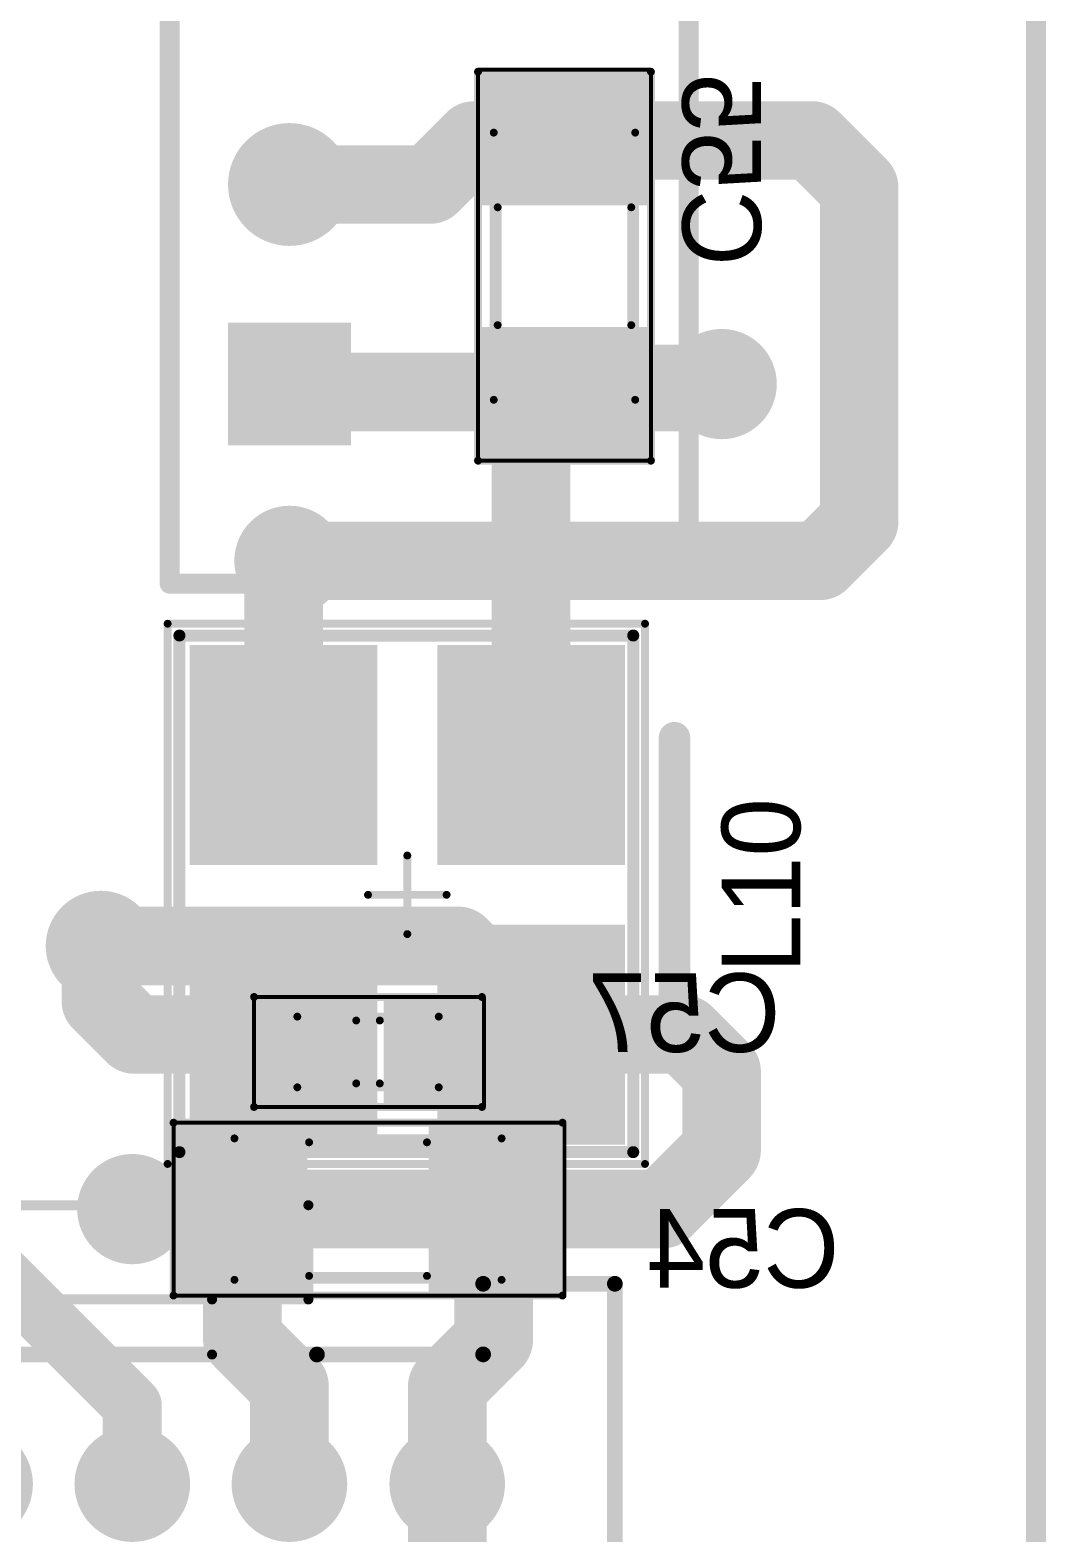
# Model space of a CAD drawing. Header units: millimetres. Extents: x 25 to 183, y 185 to 406.
# Drawn here: x 169.6 to 182.53, y 195.78 to 214.91 of the extents above; entities that cross this region are included whole.
import ezdxf

# ---------------------------------------------------------------- set-up
doc = ezdxf.new("R2010")
doc.units = ezdxf.units.MM
for name, color, linetype in [('BottomLayer', 5, 'Continuous'), ('BottomOverlay', 54, 'Continuous'), ('BottomPaste', 16, 'Continuous'), ('BottomSolder', 6, 'Continuous'), ('Mechanical1', 6, 'Continuous'), ('Mechanical13', 56, 'Continuous'), ('Mechanical15', 56, 'Continuous'), ('MultiLayer', 9, 'Continuous'), ('PadHoleLayer', 156, 'Continuous'), ('TopLayer', 1, 'Continuous'), ('TopOverlay', 2, 'Continuous'), ('TopPaste', 8, 'Continuous'), ('TopSolder', 216, 'Continuous'), ('ViaHoleLayer', 16, 'Continuous')]:
    doc.layers.add(name, color=color, linetype=linetype)

# ---------------------------------------------------------------- blocks, each defined once
blk = doc.blocks.new('SMD_C_1206_B_1901')
at = {"layer": 'BottomLayer'}
for points in [[(-2.32499916, 0.9499981), (-2.32499916, -0.9499981), (-0.8749995199999999, 0.9499981), (-0.8749995199999999, -0.9499981)], [(0.8750020599999999, 0.9499981), (0.8750020599999999, -0.9499981), (2.3250017, 0.9499981), (2.3250017, -0.9499981)]]:
    blk.add_solid(points, dxfattribs=at)
at = {"layer": 'BottomOverlay', "const_width": 0.0999998}
for points in [[(2.47499886, 1.10000034), (-2.47499886, 1.10000034)], [(-2.47499886, 1.10000034), (-2.47499886, -1.10000034)], [(2.47499886, 1.10000034), (2.47499886, -1.10000034)], [(0.75000104, 0.8499983), (-0.7499985, 0.8499983)], [(0.75000104, -0.85000084), (-0.7499985, -0.85000084)], [(2.47499886, -1.10000034), (-2.47499886, -1.10000034)]]:
    blk.add_lwpolyline(points, dxfattribs=at)
at = {"layer": 'BottomOverlay', "const_width": 0.0499999}
for points in [[(-2.49999754, 1.10000034, 1), (-2.45000018, 1.10000034, 1)], [(-2.49999754, 1.10000034, 1), (-2.45000018, 1.10000034, 1)], [(2.45000018, 1.10000034, 1), (2.49999754, 1.10000034, 1)], [(2.45000018, 1.10000034, 1), (2.49999754, 1.10000034, 1)], [(-0.77499718, 0.8499983, 1), (-0.72499982, 0.8499983, 1)], [(0.72500236, 0.8499983, 1), (0.77499972, 0.8499983, 1)], [(-0.77499718, -0.85000084, 1), (-0.72499982, -0.85000084, 1)], [(0.72500236, -0.85000084, 1), (0.77499972, -0.85000084, 1)], [(-2.49999754, -1.10000034, 1), (-2.45000018, -1.10000034, 1)], [(-2.49999754, -1.10000034, 1), (-2.45000018, -1.10000034, 1)], [(2.45000018, -1.10000034, 1), (2.49999754, -1.10000034, 1)], [(2.45000018, -1.10000034, 1), (2.49999754, -1.10000034, 1)]]:
    blk.add_lwpolyline(points, format="xyb", close=True, dxfattribs=at)
at = {"layer": 'BottomPaste'}
for points in [[(-2.32499916, 0.9499981), (-2.32499916, -0.9499981), (-0.8749995199999999, 0.9499981), (-0.8749995199999999, -0.9499981)], [(0.8750020599999999, 0.9499981), (0.8750020599999999, -0.9499981), (2.3250017, 0.9499981), (2.3250017, -0.9499981)]]:
    blk.add_solid(points, dxfattribs=at)
at = {"layer": 'BottomSolder'}
for points in [[(-2.42659916, 1.0515981), (-2.42659916, -1.0515981), (-0.77339952, 1.0515981), (-0.77339952, -1.0515981)], [(0.77340206, 1.0515981), (0.77340206, -1.0515981), (2.4266017, 1.0515981), (2.4266017, -1.0515981)]]:
    blk.add_solid(points, dxfattribs=at)
at = {"layer": 'Mechanical13', "const_width": 0.0999998}
for points in [[(1.70000168, 0.8999982), (-1.69999914, 0.8999982)], [(-1.69999914, 0.8999982), (-1.69999914, -0.90000074)], [(1.70000168, 0.8999982), (1.70000168, -0.90000074)], [(1.70000168, -0.90000074), (-1.69999914, -0.90000074)]]:
    blk.add_lwpolyline(points, dxfattribs=at)
at = {"layer": 'Mechanical13', "const_width": 0.0499999}
for points in [[(-1.72499782, 0.8999982, 1), (-1.67500046, 0.8999982, 1)], [(-1.72499782, 0.8999982, 1), (-1.67500046, 0.8999982, 1)], [(1.675003, 0.8999982, 1), (1.72500036, 0.8999982, 1)], [(1.675003, 0.8999982, 1), (1.72500036, 0.8999982, 1)], [(-1.72499782, -0.90000074, 1), (-1.67500046, -0.90000074, 1)], [(-1.72499782, -0.90000074, 1), (-1.67500046, -0.90000074, 1)], [(1.675003, -0.90000074, 1), (1.72500036, -0.90000074, 1)], [(1.675003, -0.90000074, 1), (1.72500036, -0.90000074, 1)]]:
    blk.add_lwpolyline(points, format="xyb", close=True, dxfattribs=at)
at = {"layer": 'Mechanical15', "const_width": 0.0499999}
for points in [[(2.47499886, 1.10000034), (-2.50000008, 1.10000034)], [(-2.50000008, 1.10000034), (-2.50000008, -1.10000034)], [(2.47499886, 1.10000034), (2.47499886, -1.10000034)], [(2.47499886, -1.10000034), (-2.50000008, -1.10000034)]]:
    blk.add_lwpolyline(points, dxfattribs=at)
at = {"layer": 'Mechanical15', "const_width": 0.02499868}
for points in [[(-2.51249942, 1.10000034, 1), (-2.48750074, 1.10000034, 1)], [(-2.51249942, 1.10000034, 1), (-2.48750074, 1.10000034, 1)], [(2.46249952, 1.10000034, 1), (2.4874982, 1.10000034, 1)], [(2.46249952, 1.10000034, 1), (2.4874982, 1.10000034, 1)], [(-2.51249942, -1.10000034, 1), (-2.48750074, -1.10000034, 1)], [(-2.51249942, -1.10000034, 1), (-2.48750074, -1.10000034, 1)], [(2.46249952, -1.10000034, 1), (2.4874982, -1.10000034, 1)], [(2.46249952, -1.10000034, 1), (2.4874982, -1.10000034, 1)]]:
    blk.add_lwpolyline(points, format="xyb", close=True, dxfattribs=at)
blk = doc.blocks.new('SMD_C_1206_B_1902')
at = {"layer": 'BottomLayer'}
for points in [[(-2.32499916, 0.9499981), (-2.32499916, -0.9499981), (-0.8749995199999999, 0.9499981), (-0.8749995199999999, -0.9499981)], [(0.8750020599999999, 0.9499981), (0.8750020599999999, -0.9499981), (2.3250017, 0.9499981), (2.3250017, -0.9499981)]]:
    blk.add_solid(points, dxfattribs=at)
at = {"layer": 'BottomOverlay', "const_width": 0.0999998}
for points in [[(2.47499886, 1.10000034), (-2.47499886, 1.10000034)], [(-2.47499886, -1.10000034), (-2.47499886, 1.10000034)], [(2.47499886, -1.10000034), (2.47499886, 1.10000034)], [(0.75000104, 0.8499983), (-0.7499985, 0.8499983)], [(0.75000104, -0.85000084), (-0.7499985, -0.85000084)], [(2.47499886, -1.10000034), (-2.47499886, -1.10000034)]]:
    blk.add_lwpolyline(points, dxfattribs=at)
at = {"layer": 'BottomOverlay', "const_width": 0.0499999}
for points in [[(-2.49999754, 1.10000034, 1), (-2.45000018, 1.10000034, 1)], [(-2.49999754, 1.10000034, 1), (-2.45000018, 1.10000034, 1)], [(2.45000018, 1.10000034, 1), (2.49999754, 1.10000034, 1)], [(2.45000018, 1.10000034, 1), (2.49999754, 1.10000034, 1)], [(-0.77499718, 0.8499983, 1), (-0.72499982, 0.8499983, 1)], [(0.72500236, 0.8499983, 1), (0.77499972, 0.8499983, 1)], [(-0.77499718, -0.85000084, 1), (-0.72499982, -0.85000084, 1)], [(0.72500236, -0.85000084, 1), (0.77499972, -0.85000084, 1)], [(-2.49999754, -1.10000034, 1), (-2.45000018, -1.10000034, 1)], [(-2.49999754, -1.10000034, 1), (-2.45000018, -1.10000034, 1)], [(2.45000018, -1.10000034, 1), (2.49999754, -1.10000034, 1)], [(2.45000018, -1.10000034, 1), (2.49999754, -1.10000034, 1)]]:
    blk.add_lwpolyline(points, format="xyb", close=True, dxfattribs=at)
at = {"layer": 'BottomPaste'}
for points in [[(-2.32499916, 0.9499981), (-2.32499916, -0.9499981), (-0.8749995199999999, 0.9499981), (-0.8749995199999999, -0.9499981)], [(0.8750020599999999, 0.9499981), (0.8750020599999999, -0.9499981), (2.3250017, 0.9499981), (2.3250017, -0.9499981)]]:
    blk.add_solid(points, dxfattribs=at)
at = {"layer": 'BottomSolder'}
for points in [[(-2.42659916, 1.0515981), (-2.42659916, -1.0515981), (-0.77339952, 1.0515981), (-0.77339952, -1.0515981)], [(0.77340206, 1.0515981), (0.77340206, -1.0515981), (2.4266017, 1.0515981), (2.4266017, -1.0515981)]]:
    blk.add_solid(points, dxfattribs=at)
at = {"layer": 'Mechanical13', "const_width": 0.0999998}
for points in [[(1.70000168, 0.8999982), (-1.69999914, 0.8999982)], [(-1.69999914, -0.90000074), (-1.69999914, 0.8999982)], [(1.70000168, -0.90000074), (1.70000168, 0.8999982)], [(1.70000168, -0.90000074), (-1.69999914, -0.90000074)]]:
    blk.add_lwpolyline(points, dxfattribs=at)
at = {"layer": 'Mechanical13', "const_width": 0.0499999}
for points in [[(-1.72499782, 0.8999982, 1), (-1.67500046, 0.8999982, 1)], [(-1.72499782, 0.8999982, 1), (-1.67500046, 0.8999982, 1)], [(1.675003, 0.8999982, 1), (1.72500036, 0.8999982, 1)], [(1.675003, 0.8999982, 1), (1.72500036, 0.8999982, 1)], [(-1.72499782, -0.90000074, 1), (-1.67500046, -0.90000074, 1)], [(-1.72499782, -0.90000074, 1), (-1.67500046, -0.90000074, 1)], [(1.675003, -0.90000074, 1), (1.72500036, -0.90000074, 1)], [(1.675003, -0.90000074, 1), (1.72500036, -0.90000074, 1)]]:
    blk.add_lwpolyline(points, format="xyb", close=True, dxfattribs=at)
at = {"layer": 'Mechanical15', "const_width": 0.0499999}
for points in [[(2.47499886, 1.10000034), (-2.50000008, 1.10000034)], [(-2.50000008, -1.10000034), (-2.50000008, 1.10000034)], [(2.47499886, -1.10000034), (2.47499886, 1.10000034)], [(2.47499886, -1.10000034), (-2.50000008, -1.10000034)]]:
    blk.add_lwpolyline(points, dxfattribs=at)
at = {"layer": 'Mechanical15', "const_width": 0.02499868}
for points in [[(-2.51249942, 1.10000034, 1), (-2.48750074, 1.10000034, 1)], [(-2.51249942, 1.10000034, 1), (-2.48750074, 1.10000034, 1)], [(2.46249952, 1.10000034, 1), (2.4874982, 1.10000034, 1)], [(2.46249952, 1.10000034, 1), (2.4874982, 1.10000034, 1)], [(-2.51249942, -1.10000034, 1), (-2.48750074, -1.10000034, 1)], [(-2.51249942, -1.10000034, 1), (-2.48750074, -1.10000034, 1)], [(2.46249952, -1.10000034, 1), (2.4874982, -1.10000034, 1)], [(2.46249952, -1.10000034, 1), (2.4874982, -1.10000034, 1)]]:
    blk.add_lwpolyline(points, format="xyb", close=True, dxfattribs=at)
blk = doc.blocks.new('SMD_C_0603_B_1904')
at = {"layer": 'BottomLayer'}
for points in [[(-1.29999994, 0.5499989), (-1.29999994, -0.5499989), (-0.30000194, 0.5499989), (-0.30000194, -0.5499989)], [(0.2999994, 0.5499989), (0.2999994, -0.5499989), (1.2999974, 0.5499989), (1.2999974, -0.5499989)]]:
    blk.add_solid(points, dxfattribs=at)
at = {"layer": 'BottomOverlay', "const_width": 0.0999998}
for points in [[(1.44999964, 0.7000011399999999), (-1.44999964, 0.7000011399999999)], [(-1.44999964, 0.7000011399999999), (-1.44999964, -0.7000011399999999)], [(1.44999964, 0.7000011399999999), (1.44999964, -0.7000011399999999)], [(0.1499997, 0.40000174), (-0.1499997, 0.40000174)], [(0.1499997, -0.3999992), (-0.1499997, -0.3999992)], [(1.44999964, -0.7000011399999999), (-1.44999964, -0.7000011399999999)]]:
    blk.add_lwpolyline(points, dxfattribs=at)
at = {"layer": 'BottomOverlay', "const_width": 0.0499999}
for points in [[(-1.47499832, 0.7000011399999999, 1), (-1.42500096, 0.7000011399999999, 1)], [(-1.47499832, 0.7000011399999999, 1), (-1.42500096, 0.7000011399999999, 1)], [(1.42500096, 0.7000011399999999, 1), (1.47499832, 0.7000011399999999, 1)], [(1.42500096, 0.7000011399999999, 1), (1.47499832, 0.7000011399999999, 1)], [(-0.17499838, 0.40000174, 1), (-0.12500102, 0.40000174, 1)], [(0.12500102, 0.40000174, 1), (0.17499838, 0.40000174, 1)], [(-0.17499838, -0.3999992, 1), (-0.12500102, -0.3999992, 1)], [(0.12500102, -0.3999992, 1), (0.17499838, -0.3999992, 1)], [(-1.47499832, -0.7000011399999999, 1), (-1.42500096, -0.7000011399999999, 1)], [(-1.47499832, -0.7000011399999999, 1), (-1.42500096, -0.7000011399999999, 1)], [(1.42500096, -0.7000011399999999, 1), (1.47499832, -0.7000011399999999, 1)], [(1.42500096, -0.7000011399999999, 1), (1.47499832, -0.7000011399999999, 1)]]:
    blk.add_lwpolyline(points, format="xyb", close=True, dxfattribs=at)
at = {"layer": 'BottomPaste'}
for points in [[(-1.29999994, 0.5499989), (-1.29999994, -0.5499989), (-0.30000194, 0.5499989), (-0.30000194, -0.5499989)], [(0.2999994, 0.5499989), (0.2999994, -0.5499989), (1.2999974, 0.5499989), (1.2999974, -0.5499989)]]:
    blk.add_solid(points, dxfattribs=at)
at = {"layer": 'BottomSolder'}
for points in [[(-1.40159994, 0.6515989), (-1.40159994, -0.6515989), (-0.19840194, 0.6515989), (-0.19840194, -0.6515989)], [(0.1983994, 0.6515989), (0.1983994, -0.6515989), (1.4015974, 0.6515989), (1.4015974, -0.6515989)]]:
    blk.add_solid(points, dxfattribs=at)
at = {"layer": 'Mechanical13', "const_width": 0.0999998}
for points in [[(0.8999982, 0.45000164), (-0.90000074, 0.45000164)], [(-0.90000074, 0.45000164), (-0.90000074, -0.4499991)], [(0.8999982, 0.45000164), (0.8999982, -0.4499991)], [(0.8999982, -0.4499991), (-0.90000074, -0.4499991)]]:
    blk.add_lwpolyline(points, dxfattribs=at)
at = {"layer": 'Mechanical13', "const_width": 0.0499999}
for points in [[(-0.9249994199999999, 0.45000164, 1), (-0.8750020599999999, 0.45000164, 1)], [(-0.9249994199999999, 0.45000164, 1), (-0.8750020599999999, 0.45000164, 1)], [(0.8749995199999999, 0.45000164, 1), (0.9249968799999999, 0.45000164, 1)], [(0.8749995199999999, 0.45000164, 1), (0.9249968799999999, 0.45000164, 1)], [(-0.9249994199999999, -0.4499991, 1), (-0.8750020599999999, -0.4499991, 1)], [(-0.9249994199999999, -0.4499991, 1), (-0.8750020599999999, -0.4499991, 1)], [(0.8749995199999999, -0.4499991, 1), (0.9249968799999999, -0.4499991, 1)], [(0.8749995199999999, -0.4499991, 1), (0.9249968799999999, -0.4499991, 1)]]:
    blk.add_lwpolyline(points, format="xyb", close=True, dxfattribs=at)
at = {"layer": 'Mechanical15', "const_width": 0.0499999}
for points in [[(1.44999964, 0.7000011399999999), (-1.47500086, 0.7000011399999999)], [(-1.47500086, 0.7000011399999999), (-1.47500086, -0.7000011399999999)], [(1.44999964, 0.7000011399999999), (1.44999964, -0.7000011399999999)], [(1.44999964, -0.7000011399999999), (-1.47500086, -0.7000011399999999)]]:
    blk.add_lwpolyline(points, dxfattribs=at)
at = {"layer": 'Mechanical15', "const_width": 0.02499868}
for points in [[(-1.4875002, 0.7000011399999999, 1), (-1.46250152, 0.7000011399999999, 1)], [(-1.4875002, 0.7000011399999999, 1), (-1.46250152, 0.7000011399999999, 1)], [(1.4375003, 0.7000011399999999, 1), (1.46249898, 0.7000011399999999, 1)], [(1.4375003, 0.7000011399999999, 1), (1.46249898, 0.7000011399999999, 1)], [(-1.4875002, -0.7000011399999999, 1), (-1.46250152, -0.7000011399999999, 1)], [(-1.4875002, -0.7000011399999999, 1), (-1.46250152, -0.7000011399999999, 1)], [(1.4375003, -0.7000011399999999, 1), (1.46249898, -0.7000011399999999, 1)], [(1.4375003, -0.7000011399999999, 1), (1.46249898, -0.7000011399999999, 1)]]:
    blk.add_lwpolyline(points, format="xyb", close=True, dxfattribs=at)
blk = doc.blocks.new('SIP7_1913')
at = {"layer": 'BottomLayer', "const_width": 0.67999864}
blk.add_lwpolyline([(2.20000068, 0, 1), (2.87999932, 0, 1)], format="xyb", close=True, dxfattribs=at)
at = {"layer": 'BottomLayer'}
blk.add_solid([(-0.67999864, -0.67999864), (0.67999864, -0.67999864), (-0.67999864, 0.67999864), (0.67999864, 0.67999864)], dxfattribs=at)
at = {"layer": 'BottomSolder', "const_width": 0.78159864}
blk.add_lwpolyline([(2.14920068, 0, 1), (2.93079932, 0, 1)], format="xyb", close=True, dxfattribs=at)
at = {"layer": 'BottomSolder'}
blk.add_solid([(-0.78159864, -0.78159864), (0.78159864, -0.78159864), (-0.78159864, 0.78159864), (0.78159864, 0.78159864)], dxfattribs=at)
at = {"layer": 'MultiLayer', "const_width": 0.67999864}
blk.add_lwpolyline([(2.20000068, 0, 1), (2.87999932, 0, 1)], format="xyb", close=True, dxfattribs=at)
at = {"layer": 'MultiLayer'}
blk.add_solid([(-0.67999864, -0.67999864), (0.67999864, -0.67999864), (-0.67999864, 0.67999864), (0.67999864, 0.67999864)], dxfattribs=at)
at = {"layer": 'PadHoleLayer', "const_width": 0.3999992}
for points in [[(-0.1999996, 0, 1), (0.1999996, 0, 1)], [(2.3400004, 0, 1), (2.7399996, 0, 1)]]:
    blk.add_lwpolyline(points, format="xyb", close=True, dxfattribs=at)
at = {"layer": 'TopLayer', "const_width": 0.67999864}
blk.add_lwpolyline([(2.20000068, 0, 1), (2.87999932, 0, 1)], format="xyb", close=True, dxfattribs=at)
at = {"layer": 'TopLayer'}
blk.add_solid([(-0.67999864, -0.67999864), (0.67999864, -0.67999864), (-0.67999864, 0.67999864), (0.67999864, 0.67999864)], dxfattribs=at)
at = {"layer": 'TopOverlay', "const_width": 0.254}
for points in [[(-2.54, 1.524), (-2.54, -5.08)], [(-2.54, 1.524), (17.526, 1.524)], [(-2.54, -5.08), (16.002, -5.08)]]:
    blk.add_lwpolyline(points, dxfattribs=at)
at = {"layer": 'TopOverlay', "const_width": 0.127}
for points in [[(-2.6035, 1.524, 1), (-2.4765, 1.524, 1)], [(-2.6035, 1.524, 1), (-2.4765, 1.524, 1)], [(-2.6035, -5.08, 1), (-2.4765, -5.08, 1)], [(-2.6035, -5.08, 1), (-2.4765, -5.08, 1)]]:
    blk.add_lwpolyline(points, format="xyb", close=True, dxfattribs=at)
at = {"layer": 'TopSolder', "const_width": 0.78159864}
blk.add_lwpolyline([(2.14920068, 0, 1), (2.93079932, 0, 1)], format="xyb", close=True, dxfattribs=at)
at = {"layer": 'TopSolder'}
blk.add_solid([(-0.78159864, -0.78159864), (0.78159864, -0.78159864), (-0.78159864, 0.78159864), (0.78159864, 0.78159864)], dxfattribs=at)
blk = doc.blocks.new('DLW5BS_AH__1918')
at = {"layer": 'Mechanical15', "const_width": 0.0999998}
for points in [[(-3.4249995, 3.04999898), (-3.4249995, -3.0250003)], [(-3.4249995, 3.04999898), (3.45000072, 3.04999898)], [(3.45000072, 3.04999898), (3.45000072, -3.0250003)], [(0, 0.499999), (0, -0.50000154)], [(-0.50000154, 0), (0.499999, 0)], [(-3.4249995, -3.0250003), (3.45000072, -3.0250003)]]:
    blk.add_lwpolyline(points, dxfattribs=at)
at = {"layer": 'Mechanical15', "const_width": 0.0499999}
for points in [[(-3.44999818, 3.04999898, 1), (-3.40000082, 3.04999898, 1)], [(-3.44999818, 3.04999898, 1), (-3.40000082, 3.04999898, 1)], [(3.42500204, 3.04999898, 1), (3.4749994, 3.04999898, 1)], [(3.42500204, 3.04999898, 1), (3.4749994, 3.04999898, 1)], [(-0.02499868, 0.499999, 1), (0.02499868, 0.499999, 1)], [(-0.52500022, 0, 1), (-0.47500286, 0, 1)], [(0.47500032, 0, 1), (0.52499768, 0, 1)], [(-0.02499868, -0.50000154, 1), (0.02499868, -0.50000154, 1)], [(-3.44999818, -3.0250003, 1), (-3.40000082, -3.0250003, 1)], [(-3.44999818, -3.0250003, 1), (-3.40000082, -3.0250003, 1)], [(3.42500204, -3.0250003, 1), (3.4749994, -3.0250003, 1)], [(3.42500204, -3.0250003, 1), (3.4749994, -3.0250003, 1)]]:
    blk.add_lwpolyline(points, format="xyb", close=True, dxfattribs=at)
at = {"layer": 'TopLayer'}
for points in [[(-3.0764988, 0.4826), (-0.4795012, 0.4826), (-3.0764988, 2.667), (-0.4795012, 2.667)], [(0.4795012, 0.4826), (3.0764988, 0.4826), (0.4795012, 2.667), (3.0764988, 2.667)], [(-3.0764988, -2.667), (-0.4795012, -2.667), (-3.0764988, -0.4826), (-0.4795012, -0.4826)], [(0.4795012, -2.667), (3.0764988, -2.667), (0.4795012, -0.4826), (3.0764988, -0.4826)]]:
    blk.add_solid(points, dxfattribs=at)
at = {"layer": 'TopOverlay'}
for points, const_width in [([(-3.2749998, 2.89999928), (3.30000102, 2.89999928)], 0.1524), ([(-3.2749998, 2.89999928), (-3.2749998, -2.8750006)], 0.1524), ([(3.30000102, 2.89999928), (3.30000102, -2.8750006)], 0.1524), ([(-3.2749998, -2.8750006), (3.30000102, -2.8750006)], 0.1524), ([(-2.00000108, -3.40000082), (2.00000108, -3.40000082)], 0.3999992)]:
    blk.add_lwpolyline(points, dxfattribs=dict(at, const_width=const_width))
for points, const_width in [([(-3.3130998, 2.89999928, 1), (-3.2368998, 2.89999928, 1)], 0.07619999999999999), ([(-3.3130998, 2.89999928, 1), (-3.2368998, 2.89999928, 1)], 0.07619999999999999), ([(3.26190102, 2.89999928, 1), (3.33810102, 2.89999928, 1)], 0.07619999999999999), ([(3.26190102, 2.89999928, 1), (3.33810102, 2.89999928, 1)], 0.07619999999999999), ([(-3.3130998, -2.8750006, 1), (-3.2368998, -2.8750006, 1)], 0.07619999999999999), ([(-3.3130998, -2.8750006, 1), (-3.2368998, -2.8750006, 1)], 0.07619999999999999), ([(3.26190102, -2.8750006, 1), (3.33810102, -2.8750006, 1)], 0.07619999999999999), ([(3.26190102, -2.8750006, 1), (3.33810102, -2.8750006, 1)], 0.07619999999999999), ([(-2.10000088, -3.40000082, 1), (-1.90000128, -3.40000082, 1)], 0.1999996), ([(1.90000128, -3.40000082, 1), (2.10000088, -3.40000082, 1)], 0.1999996)]:
    blk.add_lwpolyline(points, format="xyb", close=True, dxfattribs=dict(at, const_width=const_width))
at = {"layer": 'TopPaste'}
for points in [[(-3.0764988, 0.4826), (-0.4795012, 0.4826), (-3.0764988, 2.667), (-0.4795012, 2.667)], [(0.4795012, 0.4826), (3.0764988, 0.4826), (0.4795012, 2.667), (3.0764988, 2.667)], [(-3.0764988, -2.667), (-0.4795012, -2.667), (-3.0764988, -0.4826), (-0.4795012, -0.4826)], [(0.4795012, -2.667), (3.0764988, -2.667), (0.4795012, -0.4826), (3.0764988, -0.4826)]]:
    blk.add_solid(points, dxfattribs=at)
at = {"layer": 'TopSolder'}
for points in [[(-3.1780988, 0.381), (-0.3779012, 0.381), (-3.1780988, 2.7686), (-0.3779012, 2.7686)], [(0.3779012, 0.381), (3.1780988, 0.381), (0.3779012, 2.7686), (3.1780988, 2.7686)], [(-3.1780988, -2.7686), (-0.3779012, -2.7686), (-3.1780988, -0.381), (-0.3779012, -0.381)], [(0.3779012, -2.7686), (3.1780988, -2.7686), (0.3779012, -0.381), (3.1780988, -0.381)]]:
    blk.add_solid(points, dxfattribs=at)
blk = doc.blocks.new('35362_0650_1944')
at = {"layer": 'BottomLayer', "const_width": 0.6095999999999999}
for points in [[(-10.3124, 0, 1), (-9.7028, 0, 1)], [(-8.30453, 0, 1), (-7.694929999999999, 0, 1)], [(-6.30470418, 0, 1), (-5.69510418, 0, 1)], [(-4.30445418, 0, 1), (-3.69485418, 0, 1)], [(-2.30462582, 0, 1), (-1.69502582, 0, 1)]]:
    blk.add_lwpolyline(points, format="xyb", close=True, dxfattribs=at)
at = {"layer": 'BottomLayer'}
blk.add_solid([(-0.6095999999999999, -0.6095999999999999), (0.6095999999999999, -0.6095999999999999), (-0.6095999999999999, 0.6095999999999999), (0.6095999999999999, 0.6095999999999999)], dxfattribs=at)
at = {"layer": 'BottomSolder', "const_width": 0.7357516399999999}
for points in [[(-10.37547582, 0, 1), (-9.63972418, 0, 1)], [(-8.36760582, 0, 1), (-7.631854179999999, 0, 1)], [(-6.36778, 0, 1), (-5.63202836, 0, 1)], [(-4.367529999999999, 0, 1), (-3.63177836, 0, 1)], [(-2.36770164, 0, 1), (-1.63195, 0, 1)]]:
    blk.add_lwpolyline(points, format="xyb", close=True, dxfattribs=at)
at = {"layer": 'BottomSolder'}
blk.add_solid([(-0.7357516399999999, -0.7357516399999999), (0.7357516399999999, -0.7357516399999999), (-0.7357516399999999, 0.7357516399999999), (0.7357516399999999, 0.7357516399999999)], dxfattribs=at)
at = {"layer": 'PadHoleLayer', "const_width": 0.3999992}
for points in [[(-10.2075996, 0, 1), (-9.8076004, 0, 1)], [(-8.1997296, 0, 1), (-7.7997304, 0, 1)], [(-6.19990378, 0, 1), (-5.79990458, 0, 1)], [(-4.199653779999999, 0, 1), (-3.79965458, 0, 1)], [(-2.19982542, 0, 1), (-1.79982622, 0, 1)], [(-0.1999996, 0, 1), (0.1999996, 0, 1)]]:
    blk.add_lwpolyline(points, format="xyb", close=True, dxfattribs=at)
at = {"layer": 'TopLayer', "const_width": 0.6095999999999999}
for points in [[(-10.3124, 0, 1), (-9.7028, 0, 1)], [(-8.30453, 0, 1), (-7.694929999999999, 0, 1)], [(-6.30470418, 0, 1), (-5.69510418, 0, 1)], [(-4.30445418, 0, 1), (-3.69485418, 0, 1)], [(-2.30462582, 0, 1), (-1.69502582, 0, 1)]]:
    blk.add_lwpolyline(points, format="xyb", close=True, dxfattribs=at)
at = {"layer": 'TopLayer'}
blk.add_solid([(-0.6095999999999999, -0.6095999999999999), (0.6095999999999999, -0.6095999999999999), (-0.6095999999999999, 0.6095999999999999), (0.6095999999999999, 0.6095999999999999)], dxfattribs=at)
at = {"layer": 'TopOverlay'}
for points, const_width in [([(-0.05000244, 3.2249999), (-1.05000298, 4.22500044)], 0.254), ([(0.9499981, 4.22500044), (-1.05000298, 4.22500044)], 0.254), ([(0.9499981, 4.22500044), (-0.05000244, 3.2249999)], 0.254), ([(-12.1412, 2.94978582), (-12.1412, -2.54973582)], 0.19981418), ([(2.14968582, 2.94978582), (-12.1412, 2.94978582)], 0.19981418), ([(2.14968582, 2.94978582), (2.14968582, -2.54973582)], 0.19981418), ([(-8.34982582, -1.64973), (-10.4648, -1.651)], 0.19981418), ([(-10.4648, -1.651), (-10.4648, -2.54973582)], 0.19981418), ([(0.34967418, -1.64973), (-8.34982582, -1.64973)], 0.19981418), ([(-2.91507418, -1.64973), (-7.01505582, -1.64973)], 0.127), ([(-7.01505582, -1.64973), (-7.01505582, -2.34992418)], 0.127), ([(-2.91507418, -1.64973), (-2.91507418, -2.34992418)], 0.127), ([(0.34967418, -1.64973), (0.34967418, -2.54973582)], 0.19981418), ([(-1.84107582, -2.34992418), (-8.24103, -2.34992418)], 0.127), ([(-8.24103, -2.34992418), (-8.24103, -3.54965)], 0.127), ([(-2.91507418, -2.34992418), (-7.01505582, -2.34992418)], 0.127), ([(-1.84107582, -2.34992418), (-1.84107582, -3.54965)], 0.127), ([(-10.4648, -2.54973582), (-12.1412, -2.54973582)], 0.19981418), ([(2.14968582, -2.54973582), (0.34967418, -2.54973582)], 0.19981418), ([(-1.84107582, -3.54965), (-8.24103, -3.54965)], 0.127)]:
    blk.add_lwpolyline(points, dxfattribs=dict(at, const_width=const_width))
for points, const_width in [([(-1.11350298, 4.22500044, 1), (-0.9865029799999999, 4.22500044, 1)], 0.127), ([(-1.11350298, 4.22500044, 1), (-0.9865029799999999, 4.22500044, 1)], 0.127), ([(0.8864981, 4.22500044, 1), (1.0134981, 4.22500044, 1)], 0.127), ([(0.8864981, 4.22500044, 1), (1.0134981, 4.22500044, 1)], 0.127), ([(-0.11350244, 3.2249999, 1), (0.01349756, 3.2249999, 1)], 0.127), ([(-0.11350244, 3.2249999, 1), (0.01349756, 3.2249999, 1)], 0.127), ([(-12.19115418, 2.94978582, 1), (-12.09124582, 2.94978582, 1)], 0.09990581999999999), ([(-12.19115418, 2.94978582, 1), (-12.09124582, 2.94978582, 1)], 0.09990581999999999), ([(2.09973164, 2.94978582, 1), (2.19964, 2.94978582, 1)], 0.09990581999999999), ([(2.09973164, 2.94978582, 1), (2.19964, 2.94978582, 1)], 0.09990581999999999), ([(-10.51475418, -1.651, 1), (-10.41484582, -1.651, 1)], 0.09990581999999999), ([(-10.51475418, -1.651, 1), (-10.41484582, -1.651, 1)], 0.09990581999999999), ([(-8.39978, -1.64973, 1), (-8.29987164, -1.64973, 1)], 0.09990581999999999), ([(-8.39978, -1.64973, 1), (-8.29987164, -1.64973, 1)], 0.09990581999999999), ([(-7.046805819999999, -1.64973, 1), (-6.98330582, -1.64973, 1)], 0.0635), ([(-7.046805819999999, -1.64973, 1), (-6.98330582, -1.64973, 1)], 0.0635), ([(-2.94682418, -1.64973, 1), (-2.88332418, -1.64973, 1)], 0.0635), ([(-2.94682418, -1.64973, 1), (-2.88332418, -1.64973, 1)], 0.0635), ([(0.29972, -1.64973, 1), (0.39962836, -1.64973, 1)], 0.09990581999999999), ([(0.29972, -1.64973, 1), (0.39962836, -1.64973, 1)], 0.09990581999999999), ([(-8.27278, -2.34992418, 1), (-8.20928, -2.34992418, 1)], 0.0635), ([(-8.27278, -2.34992418, 1), (-8.20928, -2.34992418, 1)], 0.0635), ([(-7.046805819999999, -2.34992418, 1), (-6.98330582, -2.34992418, 1)], 0.0635), ([(-7.046805819999999, -2.34992418, 1), (-6.98330582, -2.34992418, 1)], 0.0635), ([(-2.94682418, -2.34992418, 1), (-2.88332418, -2.34992418, 1)], 0.0635), ([(-2.94682418, -2.34992418, 1), (-2.88332418, -2.34992418, 1)], 0.0635), ([(-1.87282582, -2.34992418, 1), (-1.80932582, -2.34992418, 1)], 0.0635), ([(-1.87282582, -2.34992418, 1), (-1.80932582, -2.34992418, 1)], 0.0635), ([(-12.19115418, -2.54973582, 1), (-12.09124582, -2.54973582, 1)], 0.09990581999999999), ([(-12.19115418, -2.54973582, 1), (-12.09124582, -2.54973582, 1)], 0.09990581999999999), ([(-10.51475418, -2.54973582, 1), (-10.41484582, -2.54973582, 1)], 0.09990581999999999), ([(-10.51475418, -2.54973582, 1), (-10.41484582, -2.54973582, 1)], 0.09990581999999999), ([(0.29972, -2.54973582, 1), (0.39962836, -2.54973582, 1)], 0.09990581999999999), ([(0.29972, -2.54973582, 1), (0.39962836, -2.54973582, 1)], 0.09990581999999999), ([(2.09973164, -2.54973582, 1), (2.19964, -2.54973582, 1)], 0.09990581999999999), ([(2.09973164, -2.54973582, 1), (2.19964, -2.54973582, 1)], 0.09990581999999999), ([(-8.27278, -3.54965, 1), (-8.20928, -3.54965, 1)], 0.0635), ([(-8.27278, -3.54965, 1), (-8.20928, -3.54965, 1)], 0.0635), ([(-1.87282582, -3.54965, 1), (-1.80932582, -3.54965, 1)], 0.0635), ([(-1.87282582, -3.54965, 1), (-1.80932582, -3.54965, 1)], 0.0635)]:
    blk.add_lwpolyline(points, format="xyb", close=True, dxfattribs=dict(at, const_width=const_width))
at = {"layer": 'TopSolder', "const_width": 0.7357516399999999}
for points in [[(-10.37547582, 0, 1), (-9.63972418, 0, 1)], [(-8.36760582, 0, 1), (-7.631854179999999, 0, 1)], [(-6.36778, 0, 1), (-5.63202836, 0, 1)], [(-4.367529999999999, 0, 1), (-3.63177836, 0, 1)], [(-2.36770164, 0, 1), (-1.63195, 0, 1)]]:
    blk.add_lwpolyline(points, format="xyb", close=True, dxfattribs=at)
at = {"layer": 'TopSolder'}
blk.add_solid([(-0.7357516399999999, -0.7357516399999999), (0.7357516399999999, -0.7357516399999999), (-0.7357516399999999, 0.7357516399999999), (0.7357516399999999, 0.7357516399999999)], dxfattribs=at)

msp = doc.modelspace()

# ---------------------------------------------------------------- linework, layer by layer
at = {"layer": 'BottomLayer'}
for points, const_width in [([(174.69000114, 212.94000084), (175.25000002, 213.49999972)], 1.00000054), ([(175.25000002, 213.49999972), (176.40000026, 213.49999972)], 1.00000054), ([(176.40000026, 213.49999972), (179.55000158, 213.49999972)], 1.00000054), ([(179.55000158, 213.49999972), (180.15000038, 212.90000092)], 1.00000054), ([(172.89999964, 212.94000084), (174.69000114, 212.94000084)], 1.00000054), ([(180.15000038, 208.64999926), (180.15000038, 212.90000092)], 1.00000054), ([(172.89999964, 210.40000084), (173.00000198, 210.2999985)], 1.00000054), ([(173.00000198, 210.2999985), (176.40000026, 210.2999985)], 1.00000054), ([(176.40000026, 210.2999985), (178.29999646, 210.2999985)], 1.00000054), ([(178.29999646, 210.2999985), (178.3999988, 210.40000084)], 1.00000054), ([(179.65000138, 208.15000026), (180.15000038, 208.64999926)], 1.00000054), ([(172.89999964, 208.15000026), (179.65000138, 208.15000026)], 1.00000054), ([(170.5000019, 203.25000244), (175.04999788, 203.25000244)], 1.00000054), ([(175.04999788, 203.25000244), (175.49999698, 202.80000334)], 1.00000054), ([(175.49999698, 201.8000028), (175.49999698, 202.80000334)], 1.00000054), ([(172.29999576, 201.79999518), (172.40000064, 201.90000006)], 0.75000104), ([(172.29999576, 199.90000152), (172.29999576, 201.79999518)], 0.75000104), ([(172.40000064, 201.90000006), (173.10000178, 201.90000006)], 0.75000104), ([(174.70000112, 201.90000006), (175.39999972, 201.90000006)], 0.75000104), ([(175.49999698, 199.90000152), (175.49999698, 201.8000028)], 1.00000054), ([(175.39999972, 201.90000006), (175.49999698, 201.8000028)], 0.75000104), ([(170.9000011, 199.89999898), (172.29999322, 199.89999898)], 1.00000054), ([(172.29999322, 199.89999898), (172.29999576, 199.90000152)], 1.00000054), ([(172.29999576, 198.25000482), (172.29999576, 199.90000152)], 1.00000054), ([(175.49999698, 198.23460988), (175.49999698, 199.90000152)], 1.00000054), ([(172.29999576, 198.25000482), (172.89982438, 197.6501762)], 1.00000054), ([(174.90769438, 197.64230728), (175.49999698, 198.23460988)], 1.00000054), ([(172.89982438, 196.4000009), (172.89982438, 197.6501762)], 1.00000054), ([(174.90769438, 196.4000009), (174.90769438, 197.64230728)], 1.00000054)]:
    msp.add_lwpolyline(points, dxfattribs=dict(at, const_width=const_width))
for points, const_width in [([(175.00000052, 213.49999972, 1), (175.49999952, 213.49999972, 1)], 0.499999), ([(175.00000052, 213.49999972, 1), (175.49999952, 213.49999972, 1)], 0.499999), ([(176.15000076, 213.49999972, 1), (176.64999976, 213.49999972, 1)], 0.499999), ([(176.15000076, 213.49999972, 1), (176.64999976, 213.49999972, 1)], 0.499999), ([(179.30000208, 213.49999972, 1), (179.80000108, 213.49999972, 1)], 0.499999), ([(179.30000208, 213.49999972, 1), (179.80000108, 213.49999972, 1)], 0.499999), ([(172.65000014, 212.94000084, 1), (173.14999914, 212.94000084, 1)], 0.499999), ([(174.44000164, 212.94000084, 1), (174.94000064, 212.94000084, 1)], 0.499999), ([(174.44000164, 212.94000084, 1), (174.94000064, 212.94000084, 1)], 0.499999), ([(179.90000088, 212.90000092, 1), (180.39999988, 212.90000092, 1)], 0.499999), ([(179.90000088, 212.90000092, 1), (180.39999988, 212.90000092, 1)], 0.499999), ([(178.0999994, 210.40000084, 1), (178.6999982, 210.40000084, 1)], 0.5999987999999999), ([(172.65000014, 210.40000084, 1), (173.14999914, 210.40000084, 1)], 0.499999), ([(172.75000248, 210.2999985, 1), (173.25000148, 210.2999985, 1)], 0.499999), ([(172.75000248, 210.2999985, 1), (173.25000148, 210.2999985, 1)], 0.499999), ([(176.15000076, 210.2999985, 1), (176.64999976, 210.2999985, 1)], 0.499999), ([(176.15000076, 210.2999985, 1), (176.64999976, 210.2999985, 1)], 0.499999), ([(178.04999696, 210.2999985, 1), (178.54999596, 210.2999985, 1)], 0.499999), ([(178.04999696, 210.2999985, 1), (178.54999596, 210.2999985, 1)], 0.499999), ([(178.1499993, 210.40000084, 1), (178.6499983, 210.40000084, 1)], 0.499999), ([(179.90000088, 208.64999926, 1), (180.39999988, 208.64999926, 1)], 0.499999), ([(179.90000088, 208.64999926, 1), (180.39999988, 208.64999926, 1)], 0.499999), ([(172.60000024, 208.15000026, 1), (173.19999904, 208.15000026, 1)], 0.5999987999999999), ([(172.65000014, 208.15000026, 1), (173.14999914, 208.15000026, 1)], 0.499999), ([(179.40000188, 208.15000026, 1), (179.90000088, 208.15000026, 1)], 0.499999), ([(179.40000188, 208.15000026, 1), (179.90000088, 208.15000026, 1)], 0.499999), ([(170.2000025, 203.25000244, 1), (170.8000013, 203.25000244, 1)], 0.5999987999999999), ([(170.2500024, 203.25000244, 1), (170.7500014, 203.25000244, 1)], 0.499999), ([(174.79999838, 203.25000244, 1), (175.29999738, 203.25000244, 1)], 0.499999), ([(174.79999838, 203.25000244, 1), (175.29999738, 203.25000244, 1)], 0.499999), ([(175.24999748, 202.80000334, 1), (175.74999648, 202.80000334, 1)], 0.499999), ([(175.24999748, 202.80000334, 1), (175.74999648, 202.80000334, 1)], 0.499999), ([(172.1124955, 201.79999518, 1), (172.48749602, 201.79999518, 1)], 0.37500052), ([(172.1124955, 201.79999518, 1), (172.48749602, 201.79999518, 1)], 0.37500052), ([(172.21250038, 201.90000006, 1), (172.5875009, 201.90000006, 1)], 0.37500052), ([(172.21250038, 201.90000006, 1), (172.5875009, 201.90000006, 1)], 0.37500052), ([(172.91250152, 201.90000006, 1), (173.28750204, 201.90000006, 1)], 0.37500052), ([(174.51250086, 201.90000006, 1), (174.88750138, 201.90000006, 1)], 0.37500052), ([(175.24999748, 201.8000028, 1), (175.74999648, 201.8000028, 1)], 0.499999), ([(175.24999748, 201.8000028, 1), (175.74999648, 201.8000028, 1)], 0.499999), ([(175.21249946, 201.90000006, 1), (175.58749998, 201.90000006, 1)], 0.37500052), ([(175.21249946, 201.90000006, 1), (175.58749998, 201.90000006, 1)], 0.37500052), ([(175.31249672, 201.8000028, 1), (175.68749724, 201.8000028, 1)], 0.37500052), ([(170.6000017, 199.89999898, 1), (171.2000005, 199.89999898, 1)], 0.5999987999999999), ([(170.6500016, 199.89999898, 1), (171.1500006, 199.89999898, 1)], 0.499999), ([(172.04999372, 199.89999898, 1), (172.54999272, 199.89999898, 1)], 0.499999), ([(172.04999372, 199.89999898, 1), (172.54999272, 199.89999898, 1)], 0.499999), ([(172.04999626, 199.90000152, 1), (172.54999526, 199.90000152, 1)], 0.499999), ([(172.04999626, 199.90000152, 1), (172.54999526, 199.90000152, 1)], 0.499999), ([(172.1124955, 199.90000152, 1), (172.48749602, 199.90000152, 1)], 0.37500052), ([(175.24999748, 199.90000152, 1), (175.74999648, 199.90000152, 1)], 0.499999), ([(175.24999748, 199.90000152, 1), (175.74999648, 199.90000152, 1)], 0.499999), ([(172.04999626, 198.25000482, 1), (172.54999526, 198.25000482, 1)], 0.499999), ([(172.04999626, 198.25000482, 1), (172.54999526, 198.25000482, 1)], 0.499999), ([(175.24999748, 198.23460988, 1), (175.74999648, 198.23460988, 1)], 0.499999), ([(175.24999748, 198.23460988, 1), (175.74999648, 198.23460988, 1)], 0.499999), ([(172.64982488, 197.6501762, 1), (173.14982388, 197.6501762, 1)], 0.499999), ([(172.64982488, 197.6501762, 1), (173.14982388, 197.6501762, 1)], 0.499999), ([(174.65769488, 197.64230728, 1), (175.15769388, 197.64230728, 1)], 0.499999), ([(174.65769488, 197.64230728, 1), (175.15769388, 197.64230728, 1)], 0.499999), ([(172.64982488, 196.4000009, 1), (173.14982388, 196.4000009, 1)], 0.499999), ([(174.65769488, 196.4000009, 1), (175.15769388, 196.4000009, 1)], 0.499999)]:
    msp.add_lwpolyline(points, format="xyb", close=True, dxfattribs=dict(at, const_width=const_width))
at = {"layer": 'BottomSolder', "const_width": 0.7015988}
for points in [[(178.0491994, 210.40000084, 1), (178.7507982, 210.40000084, 1)], [(172.54920024, 208.15000026, 1), (173.25079904, 208.15000026, 1)], [(170.1492025, 203.25000244, 1), (170.8508013, 203.25000244, 1)], [(170.5492017, 199.89999898, 1), (171.2508005, 199.89999898, 1)]]:
    msp.add_lwpolyline(points, format="xyb", close=True, dxfattribs=at)
at = {"layer": 'Mechanical1', "const_width": 0.254}
msp.add_lwpolyline([(182.40000096, 195.40000036), (182.40000096, 395.39999914)], dxfattribs=at)
at = {"layer": 'MultiLayer', "const_width": 0.5999987999999999}
for points in [[(178.0999994, 210.40000084, 1), (178.6999982, 210.40000084, 1)], [(172.60000024, 208.15000026, 1), (173.19999904, 208.15000026, 1)], [(170.2000025, 203.25000244, 1), (170.8000013, 203.25000244, 1)], [(170.6000017, 199.89999898, 1), (171.2000005, 199.89999898, 1)]]:
    msp.add_lwpolyline(points, format="xyb", close=True, dxfattribs=at)
at = {"layer": 'TopLayer'}
for points, const_width in [([(178.0999994, 210.40000084, 1), (178.6999982, 210.40000084, 1)], 0.5999987999999999), ([(175.90000126, 210.40000084, 1), (176.40000026, 210.40000084, 1)], 0.499999), ([(175.90000126, 210.40000084, 1), (176.40000026, 210.40000084, 1)], 0.499999), ([(178.1499993, 210.40000084, 1), (178.6499983, 210.40000084, 1)], 0.499999), ([(175.72479968, 210.22479926, 1), (176.22479868, 210.22479926, 1)], 0.499999), ([(175.72479968, 210.22479926, 1), (176.22479868, 210.22479926, 1)], 0.499999), ([(172.60000024, 208.15000026, 1), (173.19999904, 208.15000026, 1)], 0.5999987999999999), ([(172.57519968, 208.0751998, 1), (173.07519868, 208.0751998, 1)], 0.499999), ([(172.57519968, 208.0751998, 1), (173.07519868, 208.0751998, 1)], 0.499999), ([(172.65000014, 208.15000026, 1), (173.14999914, 208.15000026, 1)], 0.499999), ([(172.57519968, 205.67800114, 1), (173.07519868, 205.67800114, 1)], 0.499999), ([(175.72479968, 205.67800114, 1), (176.22479868, 205.67800114, 1)], 0.499999), ([(170.2000025, 203.25000244, 1), (170.8000013, 203.25000244, 1)], 0.5999987999999999), ([(170.2500024, 203.25000244, 1), (170.7500014, 203.25000244, 1)], 0.499999), ([(170.2500024, 202.54999876, 1), (170.7500014, 202.54999876, 1)], 0.499999), ([(170.2500024, 202.54999876, 1), (170.7500014, 202.54999876, 1)], 0.499999), ([(170.67800002, 202.12200114, 1), (171.17799902, 202.12200114, 1)], 0.499999), ([(170.67800002, 202.12200114, 1), (171.17799902, 202.12200114, 1)], 0.499999), ([(172.57519968, 202.12200114, 1), (173.07519868, 202.12200114, 1)], 0.499999), ([(175.72479968, 202.12200114, 1), (176.22479868, 202.12200114, 1)], 0.499999), ([(177.67799872, 202.12200114, 1), (178.17799772, 202.12200114, 1)], 0.499999), ([(177.67799872, 202.12200114, 1), (178.17799772, 202.12200114, 1)], 0.499999), ([(178.1499993, 201.65000056, 1), (178.6499983, 201.65000056, 1)], 0.499999), ([(178.1499993, 201.65000056, 1), (178.6499983, 201.65000056, 1)], 0.499999), ([(178.1499993, 200.65000256, 1), (178.6499983, 200.65000256, 1)], 0.499999), ([(178.1499993, 200.65000256, 1), (178.6499983, 200.65000256, 1)], 0.499999), ([(170.6000017, 199.89999898, 1), (171.2000005, 199.89999898, 1)], 0.5999987999999999), ([(170.6500016, 199.89999898, 1), (171.1500006, 199.89999898, 1)], 0.499999), ([(177.39999572, 199.89999898, 1), (177.89999472, 199.89999898, 1)], 0.499999), ([(177.39999572, 199.89999898, 1), (177.89999472, 199.89999898, 1)], 0.499999), ([(170.7124983, 197.40000144, 1), (171.08749882, 197.40000144, 1)], 0.37500052), ([(170.7124983, 197.40000144, 1), (171.08749882, 197.40000144, 1)], 0.37500052), ([(174.65769488, 196.4000009, 1), (175.15769388, 196.4000009, 1)], 0.499999), ([(170.7124983, 196.4000009, 1), (171.08749882, 196.4000009, 1)], 0.37500052)]:
    msp.add_lwpolyline(points, format="xyb", close=True, dxfattribs=dict(at, const_width=const_width))
for points, const_width in [([(175.97479918, 210.22479926), (176.15000076, 210.40000084)], 1.00000054), ([(176.15000076, 210.40000084), (178.3999988, 210.40000084)], 1.00000054), ([(175.97479918, 205.67800114), (175.97479918, 210.22479926)], 1.00000054), ([(172.82519918, 208.0751998), (172.89999964, 208.15000026)], 1.00000054), ([(172.82519918, 205.67800114), (172.82519918, 208.0751998)], 1.00000054), ([(170.5000019, 202.54999876), (170.5000019, 203.25000244)], 1.00000054), ([(170.5000019, 202.54999876), (170.92799952, 202.12200114)], 1.00000054), ([(170.92799952, 202.12200114), (172.82519918, 202.12200114)], 1.00000054), ([(175.97479918, 202.12200114), (177.92799822, 202.12200114)], 1.00000054), ([(177.92799822, 202.12200114), (178.3999988, 201.65000056)], 1.00000054), ([(178.3999988, 200.65000256), (178.3999988, 201.65000056)], 1.00000054), ([(177.64999522, 199.89999898), (178.3999988, 200.65000256)], 1.00000054), ([(170.9000011, 199.89999898), (177.64999522, 199.89999898)], 1.00000054), ([(168.45000092, 199.84999908), (170.89999856, 197.40000144)], 0.75000104), ([(170.89999856, 196.4000009), (170.89999856, 197.40000144)], 0.75000104), ([(174.90769438, 195.15769452), (174.90769438, 196.4000009)], 1.00000054)]:
    msp.add_lwpolyline(points, dxfattribs=dict(at, const_width=const_width))
at = {"layer": 'TopSolder', "const_width": 0.7015988}
for points in [[(178.0491994, 210.40000084, 1), (178.7507982, 210.40000084, 1)], [(172.54920024, 208.15000026, 1), (173.25079904, 208.15000026, 1)], [(170.1492025, 203.25000244, 1), (170.8508013, 203.25000244, 1)], [(170.5492017, 199.89999898, 1), (171.2508005, 199.89999898, 1)]]:
    msp.add_lwpolyline(points, format="xyb", close=True, dxfattribs=at)
at = {"layer": 'ViaHoleLayer', "const_width": 0.3499993}
for points in [[(178.22499788, 210.40000084, 1), (178.57499972, 210.40000084, 1)], [(172.72499872, 208.15000026, 1), (173.07500056, 208.15000026, 1)], [(170.32500098, 203.25000244, 1), (170.67500282, 203.25000244, 1)], [(170.72500018, 199.89999898, 1), (171.07500202, 199.89999898, 1)]]:
    msp.add_lwpolyline(points, format="xyb", close=True, dxfattribs=at)

# ---------------------------------------------------------------- block references
for name, p, rotation in [('SIP7_1913', (172.89999964, 210.40000084), 90), ('SMD_C_1206_B_1902', (176.40000026, 211.90000038), 270), ('DLW5BS_AH__1918', (174.39999918, 203.90000114), 90), ('SMD_C_0603_B_1904', (173.90000018, 201.90000006), 180), ('SMD_C_1206_B_1901', (173.89999764, 199.90000152), 180), ('35362_0650_1944', (164.90009438, 196.4000009), 180)]:
    msp.add_blockref(name, p, dxfattribs=dict(rotation=rotation))

# ---------------------------------------------------------------- texts
at = {"layer": 'BottomOverlay', "text_generation_flag": 2}
msp.add_text('C55', height=1.00000054, rotation=270, dxfattribs=at).set_placement((177.8999998, 211.90000038))
for s, p in [('C57', (179.14999984, 201.90000006)), ('C54', (179.90000088, 198.90000098))]:
    msp.add_text(s, height=1.00000054, dxfattribs=at).set_placement(p)
at = {"layer": 'TopOverlay'}
msp.add_text('L10', height=1.00000054, rotation=90, dxfattribs=at).set_placement((179.39999934, 202.9000006))

doc.saveas('drawing.dxf')
